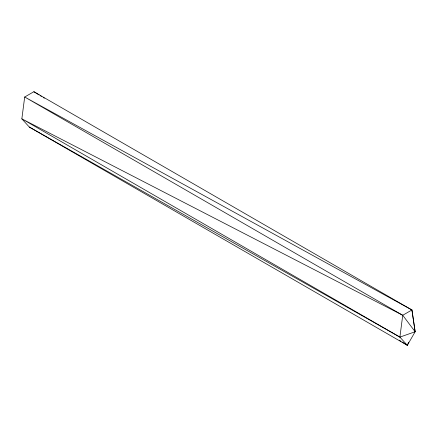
<?xml version="1.0" encoding="UTF-8"?>
<svg xmlns="http://www.w3.org/2000/svg" width="437" height="437" viewBox="0 0 437 437"><rect width="100%" height="100%" fill="white"/><g stroke="black" fill="none" stroke-linecap="round" stroke-linejoin="round"><path stroke-width="0.66" d="M408.704 342.187L407.328 345.296L399.893 337.107L402.734 315.274L411.927 309.964L415.15 331.749L407.328 345.296L29.29 127.036L21.85 118.848L24.691 97.014L33.884 91.704L411.927 309.964L415.15 331.749L399.893 337.107L29.29 127.036M415.15 331.749L402.734 315.274L21.85 118.848L399.893 337.107M411.927 309.964L24.691 97.014L402.734 315.274M33.884 91.704L39.101 94.949M40.264 95.67L41.422 96.391M43.159 97.473L44.323 98.194M399.26 340.177L400.991 341.275M402.144 342.002L407.328 345.296"/></g></svg>
